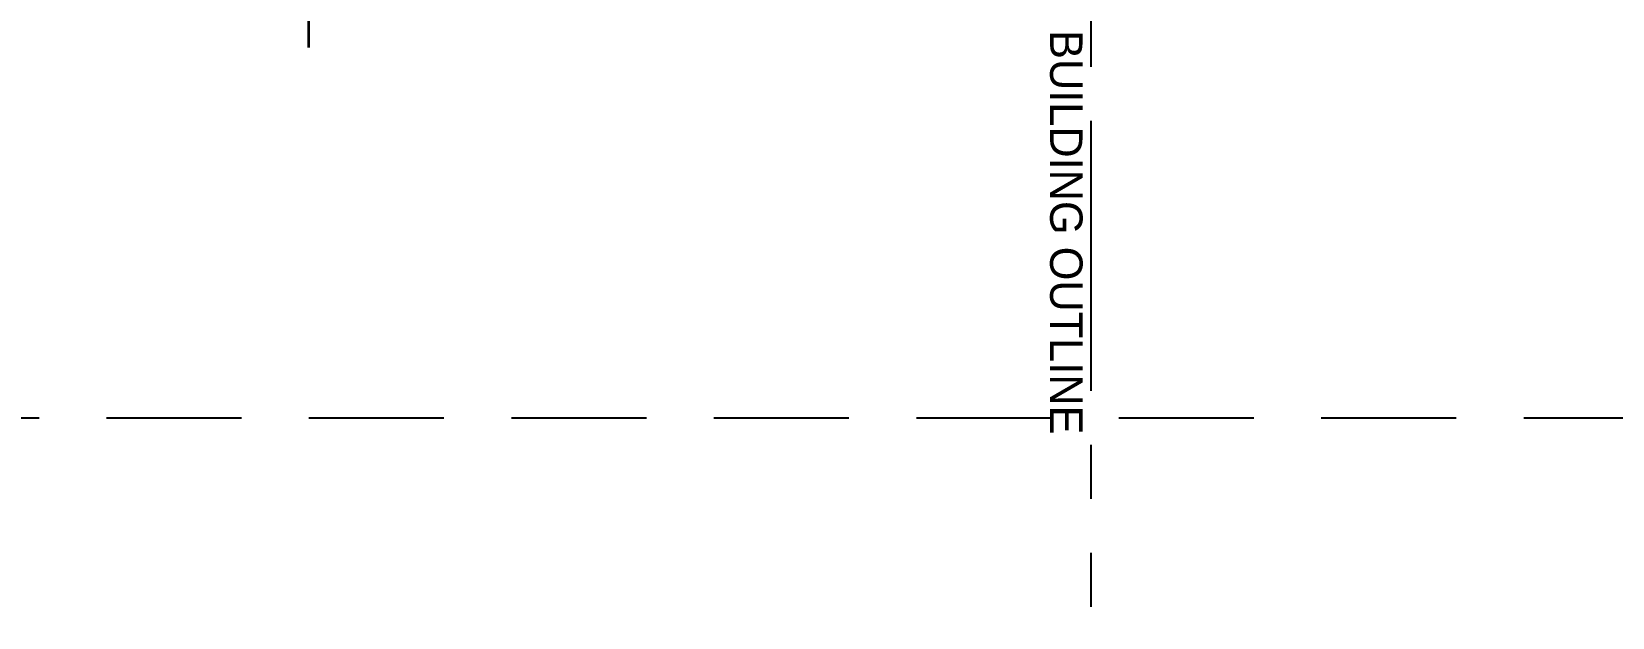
# Model space of a CAD drawing. Header units: millimetres. Extents: x 1066295 to 1300022, y -5734212 to -5454663.
# Drawn here: x 1117756 to 1125075, y -5552165 to -5549454 of the extents above; entities that cross this region are included whole.
import ezdxf

# ---------------------------------------------------------------- set-up
doc = ezdxf.new("R2010")
doc.units = ezdxf.units.MM
doc.header["$LTSCALE"] = 1000
doc.header["$MEASUREMENT"] = 0
for name, pattern in [('AUDIT_D_120904163729-0', [0]), ('T9_PROFILE SECTIONS$0$HIDDEN2', [0.1875, 0.125, -0.0625]), ('T9_PROFILE SECTIONS$0$PHANTOM2', [1.25, 0.625, -0.125, 0.125, -0.125, 0.125, -0.125])]:
    doc.linetypes.add(name, pattern=pattern)
doc.layers.get('0').update_dxf_attribs({"linetype": 'AUDIT_D_120904163729-0'})
doc.layers.add('T9_PROFILE SECTIONS$0$A-BUILDING LINE TURNS HERE', color=252, linetype='T9_PROFILE SECTIONS$0$PHANTOM2')
doc.layers.add('T9_PROFILE SECTIONS$0$LEVEL', color=7, linetype='Continuous')
doc.layers.add('T9_PROFILE SECTIONS$0$A-SLAB', color=3, linetype='Continuous', lineweight=35)
doc.layers.add('T9_PROFILE SECTIONS$0$a-Text', color=4, linetype='Continuous', lineweight=0)
doc.styles.add('T9_PROFILE SECTIONS$0$STANDARD', font='GOTHIC.TTF')

# ---------------------------------------------------------------- blocks, each defined once
blk = doc.blocks.new('T9_PROFILE SECTIONS')
at = {"layer": 'T9_PROFILE SECTIONS$0$A-BUILDING LINE TURNS HERE', "ltscale": 2}
blk.add_line((1124406.2086, -5454967.5259), (1124406.2086, -5549767.0766), dxfattribs=at)
at = {"layer": 'T9_PROFILE SECTIONS$0$A-SLAB', "linetype": 'ByBlock', "elevation": -0.01}
blk.add_lwpolyline([(1120782.8348, -5458086.3325), (1120782.8348, -5503916.8351), (1120987.2117, -5503916.8351), (1120987.2117, -5503995.2947), (1120426.9596, -5503995.2947), (1120426.9596, -5504110.3316), (1120782.8348, -5504110.3316), (1120782.8348, -5547128.2979)], dxfattribs=at)
at = {"layer": 'T9_PROFILE SECTIONS$0$LEVEL', "color": 8, "linetype": 'T9_PROFILE SECTIONS$0$HIDDEN2', "ltscale": 5}
blk.add_line((1261097.5948, -5548845.054, -0.01), (1103452.4742, -5548845.054, -0.01), dxfattribs=at)
at = {"layer": 'T9_PROFILE SECTIONS$0$a-Text', "linetype": 'ByBlock', "insert": (1124366.9254, -5548920.3078), "char_height": 150, "width": 4718.082943, "attachment_point": 3, "rotation": 270, "style": 'T9_PROFILE SECTIONS$0$STANDARD'}
blk.add_mtext('BUILDING OUTLINE ', dxfattribs=at)

msp = doc.modelspace()

# ---------------------------------------------------------------- block references
at = {"linetype": 'ByBlock'}
msp.add_blockref('T9_PROFILE SECTIONS', (-1745.2, -2398.4, 0.4), dxfattribs=at)

doc.saveas('drawing.dxf')
